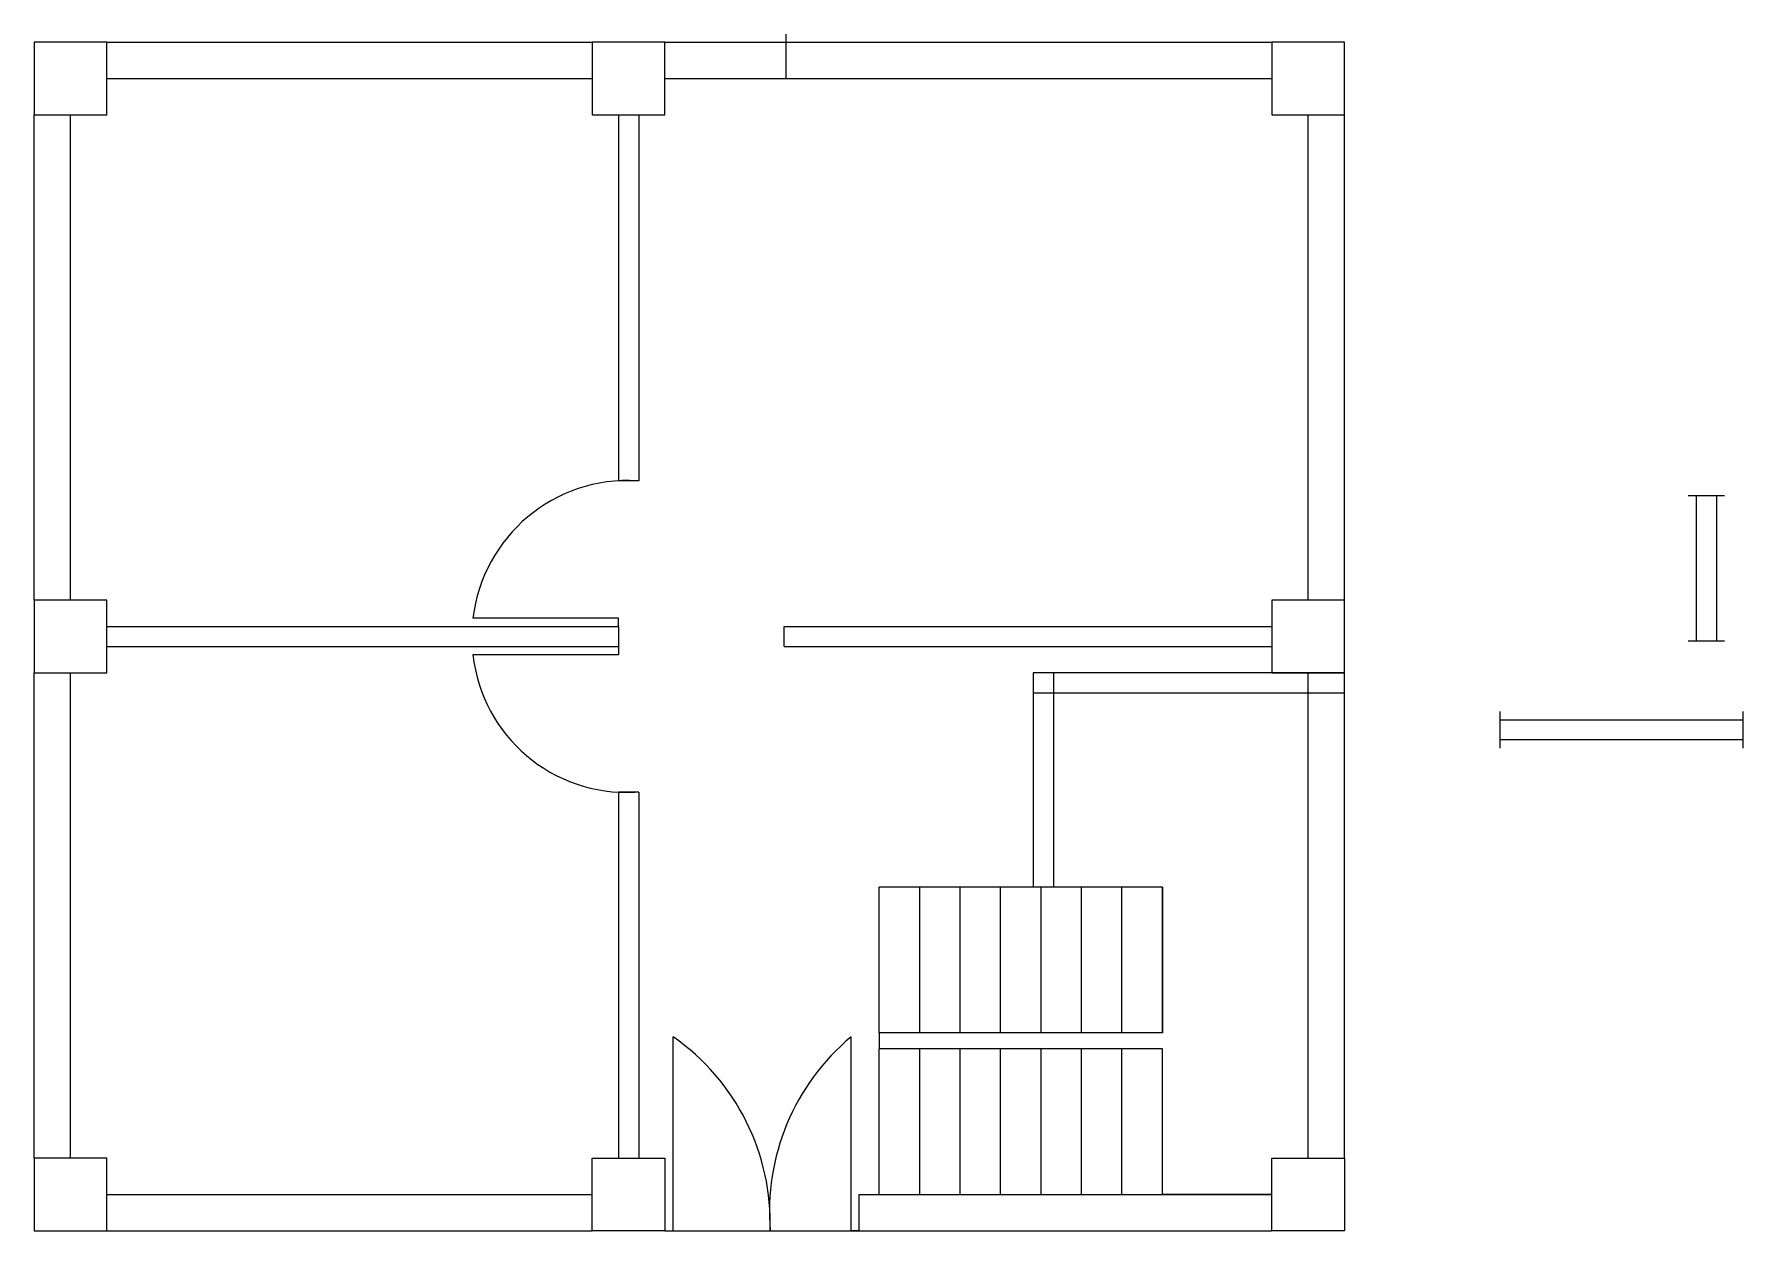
# Model space of a CAD drawing. Header units: inches. Extents: x 25 to 448, y 25 to 321.
import ezdxf

# ---------------------------------------------------------------- set-up
doc = ezdxf.new("R2010")
doc.units = ezdxf.units.IN
doc.header["$MEASUREMENT"] = 0

msp = doc.modelspace()

# ---------------------------------------------------------------- linework, layer by layer
for p, q in [((43.2, 318.9), (25.2, 318.9)), ((25.2, 318.9), (25.2, 300.9)), ((43.2, 300.9), (43.2, 318.9)), ((43.2, 318.9), (163.2, 318.9)), ((163.2, 318.9), (163.2, 300.9)), ((181.2, 318.9), (163.2, 318.9)), ((181.2, 300.9), (181.2, 318.9)), ((181.2, 318.9), (331.2, 318.9)), ((211.2, 309.9), (211.2, 320.87)), ((331.26, 318.9), (331.26, 300.9)), ((349.26, 318.9), (331.26, 318.9)), ((349.26, 300.9), (349.26, 318.9)), ((43.2, 309.9), (163.2, 309.9)), ((181.2, 309.9), (331.2, 309.9)), ((181.2, 309.9), (211.2, 309.9)), ((25.2, 180.9), (25.2, 300.9)), ((25.2, 300.9), (43.2, 300.9)), ((34.2, 180.9), (34.2, 300.9)), ((163.2, 300.9), (181.2, 300.9)), ((163.2, 300.9), (169.7, 300.9)), ((169.7, 300.9), (169.7, 210.4)), ((174.7, 300.9), (174.7, 210.4)), ((331.26, 300.9), (349.26, 300.9)), ((340.26, 180.9), (340.26, 300.9)), ((349.26, 180.9), (349.26, 300.9)), ((174.7, 210.4), (169.7, 210.4)), ((434.25, 206.74), (443.25, 206.74)), ((436.25, 170.74), (436.25, 206.74)), ((441.25, 206.74), (441.25, 170.74)), ((43.2, 180.9), (25.2, 180.9)), ((25.2, 180.9), (25.2, 162.9)), ((43.2, 162.9), (43.2, 180.9)), ((349.26, 180.9), (331.26, 180.9)), ((331.26, 180.9), (331.26, 162.9)), ((349.26, 162.9), (349.26, 180.9)), ((43.2, 174.4), (169.7, 174.4)), ((169.7, 176.4), (133.7, 176.4)), ((169.7, 174.4), (169.7, 176.4)), ((169.7, 174.4), (169.7, 169.4)), ((210.7, 174.4), (331.26, 174.4)), ((210.7, 169.4), (210.7, 174.4)), ((43.2, 162.9), (43.2, 169.4)), ((43.2, 162.9), (43.2, 169.4)), ((43.2, 169.4), (169.7, 169.4)), ((169.7, 169.4), (169.7, 167.4)), ((210.7, 169.4), (331.26, 169.4)), ((443.25, 170.74), (434.25, 170.74)), ((169.7, 167.4), (133.7, 167.4)), ((25.2, 42.9), (25.2, 162.9)), ((25.2, 162.9), (43.2, 162.9)), ((34.2, 42.9), (34.2, 162.9)), ((349.26, 162.9), (272.26, 162.9)), ((272.26, 162.9), (272.26, 109.9)), ((277.26, 162.9), (277.26, 109.9)), ((331.26, 162.9), (349.26, 162.9)), ((340.26, 42.9), (340.26, 162.9)), ((349.26, 42.9), (349.26, 162.9)), ((349.26, 157.9), (272.26, 157.9)), ((387.74, 144.32), (387.74, 153.32)), ((447.74, 153.32), (447.74, 144.32)), ((387.74, 151.32), (447.74, 151.32)), ((447.74, 146.32), (387.74, 146.32)), ((169.7, 133.4), (169.7, 43.01)), ((174.7, 133.4), (169.7, 133.4)), ((174.7, 133.4), (174.7, 43.01)), ((304.2, 109.9), (234.2, 109.9)), ((234.2, 73.9), (234.2, 109.9)), ((244.2, 73.9), (244.2, 109.9)), ((254.2, 73.9), (254.2, 109.9)), ((264.2, 73.9), (264.2, 109.9)), ((274.2, 73.9), (274.2, 109.9)), ((284.2, 73.9), (284.2, 109.9)), ((294.2, 73.9), (294.2, 109.9)), ((304.2, 109.9), (304.2, 73.9)), ((304.2, 73.9), (304.2, 109.9)), ((183.2, 24.9), (183.2, 72.9)), ((227.2, 24.9), (227.2, 72.9)), ((304.2, 73.9), (234.2, 73.9)), ((234.2, 73.9), (234.2, 69.9)), ((234.2, 33.9), (234.2, 69.9)), ((304.2, 69.9), (234.2, 69.9)), ((244.2, 33.9), (244.2, 69.9)), ((254.2, 33.9), (254.2, 69.9)), ((264.2, 33.9), (264.2, 69.9)), ((274.2, 33.9), (274.2, 69.9)), ((284.2, 33.9), (284.2, 69.9)), ((294.2, 33.9), (294.2, 69.9)), ((304.2, 33.9), (304.2, 69.9)), ((43.2, 42.9), (25.2, 42.9)), ((25.2, 42.9), (25.2, 24.9)), ((43.2, 24.9), (43.2, 42.9)), ((163.2, 24.9), (163.2, 42.9)), ((163.2, 42.9), (181.2, 42.9)), ((181.2, 42.9), (181.2, 24.9)), ((331.26, 24.9), (331.26, 42.9)), ((331.26, 42.9), (349.26, 42.9)), ((349.26, 42.9), (349.26, 24.9)), ((43.2, 33.9), (163.2, 33.9)), ((229.2, 33.9), (331.2, 33.9)), ((229.2, 24.9), (229.2, 33.9)), ((331.2, 33.9), (304.2, 33.9)), ((25.2, 24.9), (43.2, 24.9)), ((43.2, 24.9), (163.2, 24.9)), ((181.2, 24.9), (163.2, 24.9)), ((181.2, 24.9), (229.2, 24.9)), ((181.2, 24.9), (183.2, 24.9)), ((183.2, 24.9), (207.2, 24.9)), ((183.2, 24.9), (207.2, 24.9)), ((207.2, 24.9), (207.2, 24.9)), ((229.2, 24.9), (227.2, 24.9)), ((229.2, 24.9), (331.2, 24.9)), ((349.26, 24.9), (331.26, 24.9))]:
    msp.add_line(p, q)
for centre, radius, start, end in [((172.02, 171.89), 38.58, 86.5574, 173.2842), ((171.72, 171.59), 38.24, 186.2901, 273.0169), ((151.04, 26.83), 56.19, 358.041, 55.0891), ((263.5, 29.61), 56.49, 129.978, 184.7823)]:
    msp.add_arc(centre, radius, start, end)

doc.saveas('drawing.dxf')
